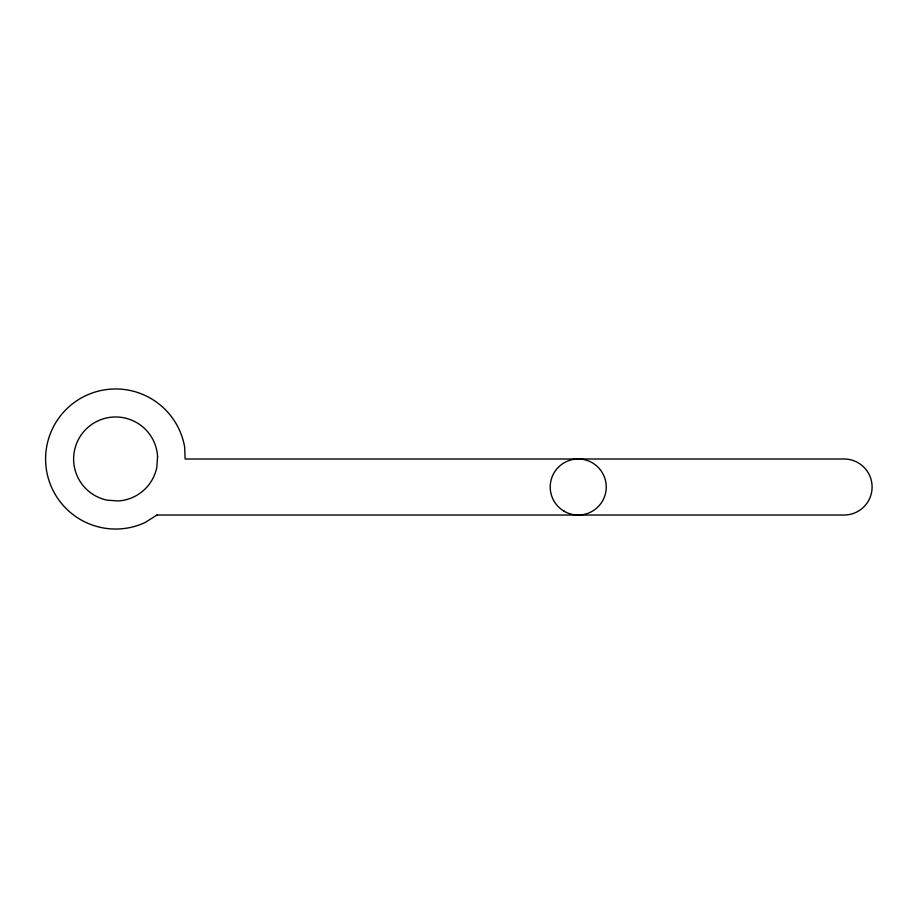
<?xml version="1.0" encoding="UTF-8"?>
<svg xmlns="http://www.w3.org/2000/svg" width="918" height="918" viewBox="0 0 918 918"><rect width="100%" height="100%" fill="white"/><g stroke="black" fill="none" stroke-linecap="round" stroke-linejoin="round"><path stroke-width="1.38" d="M157.586 456.441L156.817 467.377A42.021 42.021 0 0 1 118.204 500.953L107.257 500.184A42.021 42.021 0 0 1 73.888 454.238A42.021 42.021 0 0 1 116.735 416.99A42.021 42.021 0 0 1 157.586 456.441M156.978 515.032L144.86 522.652A70.043 70.043 0 0 1 49.675 482.558A70.043 70.043 0 0 1 97.916 391.24A70.043 70.043 0 0 1 184.69 447.25L185.126 459L844.078 459A28.022 28.022 0 0 1 872.1 487.022A28.022 28.022 0 0 1 844.078 515.032L156.978 515.032M564.214 511.28A28.022 28.022 0 0 0 606.247 487.022A28.022 28.022 0 0 0 564.214 462.752A28.022 28.022 0 0 0 564.214 511.28"/></g></svg>
